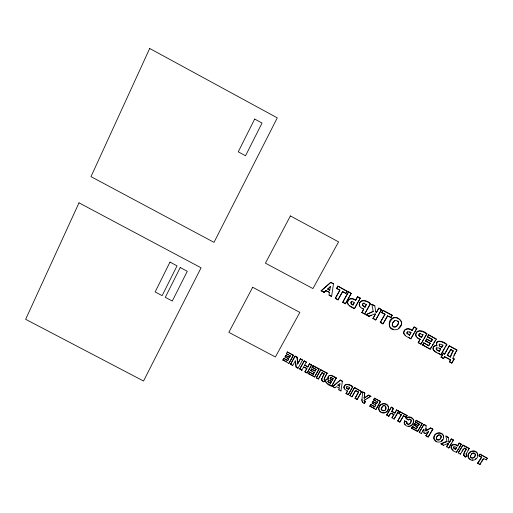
<?xml version="1.0" encoding="UTF-8"?>
<svg xmlns="http://www.w3.org/2000/svg" width="513" height="513" viewBox="0 0 513 513"><rect width="100%" height="100%" fill="white"/><g stroke="black" fill="none" stroke-linecap="round" stroke-linejoin="round"><path stroke-width="0.77" d="M361.986 399.255C360.844 401.275 364.512 405.584 365.294 401.82L364.147 400.506L365.532 399.377M364.967 307.249L366.481 304.247L364.967 307.249L362.39 305.408L362.55 303.843L363.55 303.1L364.275 303.157M364.192 400.518L370.88 396.228L368.712 395.081L364.166 398.223L364.762 392.984L362.665 391.874L361.979 399.608M374.823 305.883L371.861 304.299L374.823 305.883L375.753 311.987L376.51 312.391L378.825 308.031L381.544 309.486L375.683 320.009L372.97 318.56L375.452 314.232L374.702 313.828L369.046 316.463L365.865 314.758L373.214 311.269M433.075 349.154C432.882 347.096 434.998 345.172 437.031 345.89C433.677 338.317 444.482 341.427 446.817 344.441L440.853 354.861C438.378 352.918 432.889 352.258 432.985 348.141C433.228 346.32 435.12 344.896 436.935 345.525M364.166 398.223L364.762 392.984M364.326 403.468L365.301 401.461M343.96 386.949L344.377 389.014L347.481 391.188L346.051 393.683L348.186 394.811L352.752 386.622C350.469 384.404 344.351 382.377 343.928 387.289M361.896 312.635L363.736 309.07L361.896 312.635L364.596 314.084L370.424 303.529C367.417 300.06 358.901 298.483 359.215 305.132M362.665 391.874L364.756 393.33M388.533 407.303C389.553 413.356 379.896 415.459 378.818 409.259C377.748 402.949 387.937 401.217 388.553 407.668M428.688 431.574L425.168 433.588L423.982 432.959L424.065 429.125L421.353 433.536L419.243 432.414L423.911 424.328L426.046 425.457L425.97 430.952L430.67 428.259L432.844 429.407L428.092 437.102L425.899 435.582L428.618 431.183L425.97 435.973M361.684 391.701L354.445 387.514L349.84 395.683L351.995 396.825L355.592 390.63L358.574 392.227L354.983 398.409L357.112 399.537L361.684 391.701L354.445 387.514M403.737 333.181C403.096 328.365 409.278 327.365 412.131 330.289L412.195 330.635C409.579 328.275 404.334 328.147 403.75 332.43M401.442 323.53L401.474 322.401M425.97 430.952L425.963 428.374M358.574 392.227L356.202 390.605M357.112 399.537L361.691 391.355M443.578 437.339L443.61 436.48M451.055 447.849C451.004 444.226 455.602 443.925 457.75 445.989L459.244 443.046L461.36 444.168L456.647 452.209C448.593 451.055 449.811 440.693 457.647 445.579L457.75 445.989M355.656 300.054C353.483 298.463 349.558 297.463 348.115 300.503C345.615 304.773 351.52 307.37 354.477 308.672L360.306 298.111L357.58 296.649L355.637 300.361C353.252 298.412 348.737 297.925 347.731 301.586M328.025 377.004L328.506 379.049L326.973 379.056L325.582 380.588M321.824 378.96C320.574 382.089 326.185 382.884 324.312 379.626L324.396 378.081L327.134 373.047L320.805 369.687L316.252 377.908L318.393 379.043L321.959 372.816L324.145 373.958L322.459 377.087M354.983 398.409L358.587 391.881M433.921 438.429C433.543 433.036 441.52 430.933 443.54 436.082M477.731 455.429L477.622 453.793M355.637 300.361L357.58 296.649M351.995 396.825L355.208 390.977M468.093 456.519C467.882 451.594 474.743 449.125 477.417 453.492M354.477 308.672L351.168 306.575M348.186 394.811L352.752 386.622M346.897 386.424L346.416 388.123L348.449 389.553L349.654 387.148M347.481 391.188L347.506 390.848L346.051 393.683M436.377 344.486C436.967 338.561 444.611 342.87 446.932 344.813M352.982 305.049L354.406 302.529L352.546 301.657L350.911 302.304L351.225 303.991L352.982 305.049L354.073 302.856M351.181 293.526L348.487 291.782L342.697 302.369L345.39 303.811L351.181 293.526L348.487 291.782M342.44 381.159L342.415 381.492L340.247 380.345L332.687 386.61L334.963 387.815L336.393 386.61L339.183 388.085L339.221 387.745L338.888 389.893L340.914 390.964L342.44 381.159L340.279 380.011L332.687 386.61M340.914 390.964L340.946 390.617M339.478 386.206L337.932 385.032L339.478 386.206L340.036 383.448L337.9 385.372M340.247 380.345L340.279 380.011M338.888 389.893L338.926 389.547M398.402 322.408C398.37 325.261 394.664 328.916 392.394 325.595M347.083 291.333L337.875 286.094L336.579 288.55L339.882 290.3L335.31 298.419L338.035 299.881L342.594 291.769L345.865 293.5L347.083 291.333L337.875 286.094M345.39 303.811L351.206 293.231M334.963 387.815L332.732 386.27M345.865 293.5L347.115 291.044M328.506 379.049L328.551 378.716C321.382 379.254 328.166 385.994 331.719 386.097L336.278 377.889C334.386 376.67 328.852 372.906 327.98 377.337M441.193 436.46C441.218 438.891 437.627 441.494 436.294 438.474M331.719 386.097L336.278 377.889M331.898 377.6L330.519 377.433L330.09 378.459L330.417 379.152L332.277 380.236L333.232 378.318M331.501 381.601L328.814 380.466L328.108 380.992L328.012 381.826L330.462 383.41L331.539 381.268L330.077 380.486M364.192 400.166L364.217 401.134L365.294 401.82M330.475 377.76L330.853 377.292M330.462 383.41L331.539 381.268M392.208 324.909C392.272 322.049 395.908 318.426 398.203 321.741M381.236 409.278C385.487 398.691 388.835 415.055 381.262 409.336M328.012 381.826L328.461 380.287M324.78 380.287L324.101 379.639L324.344 378.414L327.134 373.047M338.035 299.881L335.361 298.117L339.927 290.012L337.285 288.614M331.597 296.437L333.514 283.76L330.77 282.285L321.132 290.839L324.03 292.391L325.902 290.505L329.449 292.404L329.019 295.058L331.597 296.437L329.019 295.058M324.261 379.96L324.312 379.626M323.78 382.031L324.825 379.953M324.145 373.958L322.562 372.778M470.479 455.64C469.94 459.821 475.711 458.353 475.48 454.967C474.66 451.325 470.004 454.165 470.543 456.961M316.252 377.908L320.805 369.687M318.393 379.043L322.01 372.496M309.442 371.938L313.315 374.336L309.442 371.938L308.473 373.797L314.578 377.023L319.124 368.802L313.026 365.57L312.058 367.443L316.053 369.546L315.149 371.091L311.551 369.219L311.622 368.898L315.149 371.091M404.206 422.68L404.622 420.807L406.835 421.981L406.7 422.962M333.514 283.76L330.712 282.567L321.132 290.839M314.578 377.023L319.124 368.802M316.053 369.546L316.117 369.225L315.213 370.771M321.766 379.293L321.946 378.331M329.75 290.236L330.507 286.344L327.749 289.165L329.75 290.236L327.807 288.877M313.315 374.336L314.418 372.226L313.379 374.009M329.449 292.404L325.838 290.8M312.058 367.443L313.026 365.57M314.354 372.553L310.711 370.655L311.622 368.898M304.369 367.064L306.883 368.372L304.966 371.938L307.114 373.073L311.647 364.839L309.506 363.704L307.729 367.026L304.658 365.076L307.8 366.712M307.114 373.073L311.647 364.839M307.729 367.026L309.506 363.704M324.03 292.391L325.902 290.505M304.966 371.938L306.883 368.372M306.376 362.043L306.299 362.358L304.228 360.908L306.376 362.043L304.581 365.391M299.765 368.821L301.843 370.283L299.765 368.821L304.228 360.908M302.535 360.011L300.381 358.869L302.535 360.011L298.021 368.263L296.046 367.218L295.398 360.71L292.75 365.474L290.576 364.326L295.084 356.06L297.078 357.119L297.636 363.948L297.078 357.119M359.235 304.35C360.216 298.393 367.532 301.169 370.431 303.837L364.596 314.084M298.021 368.263L296.129 366.898L295.559 361.12M388.514 408.168L387.655 410.304M378.844 408.38C379.235 403.321 386.52 402.141 388.386 406.86M445.149 356.836L450.446 359.664L449.433 361.909L451.761 363.153L454.185 359.19L452.985 358.549L453.345 357.26L456.993 349.892L449.298 345.775L444.63 354.079L449.298 345.775M290.576 364.326L295.084 356.06M292.75 365.474L290.666 364.006M450.401 357.163L451.145 354.374L453.203 350.68L450.401 357.163L447.208 355.137L450.722 349.353M286.28 361.684L282.881 359.889L288.902 363.435L293.417 355.182L287.299 351.937L286.312 353.803L290.32 355.913L289.428 357.471L285.818 355.586L289.518 357.163L290.416 355.605M413.67 421.487L412.773 423.597M406.835 421.981L406.777 423.462C409.342 427.169 413.92 419.147 409.336 418.948M288.902 363.435L293.417 355.182M287.716 360.421L283.76 358.343L287.62 360.735L288.396 359.228M287.299 351.937L293.327 355.483M287.62 360.735L288.646 358.94L284.991 357.035L285.921 355.285M286.312 353.803L288.409 354.554M350.937 301.997L351.251 303.683L353.008 304.741M406.944 332.937L408.079 331.712L410.932 332.777L409.464 335.265L407.027 333.495L406.886 332.591L407.476 331.584M362.313 304.825L363.544 303.407L366.481 304.555M346.352 387.668L347.314 386.584L349.629 387.488L348.449 389.553M436.332 437.563L436.537 437.005M321.888 378.658L324.197 373.637M418.813 335.066L420.064 333.668L422.988 334.816L421.436 337.464L419.313 336.201L418.736 334.713M466.003 453.922L466.272 453.203M404.622 420.807L404.25 423.34M439.166 344.306L439.359 345.653L441.796 347.397L442.911 344.999L441.687 347.025M344.088 386.674C345.505 382.595 350.514 385.366 352.732 386.962M401.134 324.735L398.55 328.467M453.838 355.406L455.518 352.341M297.72 363.634L300.381 358.869M297.636 363.948L300.297 359.177M342.697 302.369L348.462 292.07M338.458 298.899L342.633 291.474L345.243 292.859M299.688 369.142L304.151 361.216M301.843 370.283L303.741 366.737M354.887 307.672L360.306 298.111M282.778 360.197L283.76 358.343M284.991 357.035L285.818 355.586M332.277 380.236L333.187 378.652L330.808 377.619M336.579 288.55L337.83 286.376M372.97 318.56L375.445 313.911L375.452 314.232M376.51 312.391L378.825 308.031M375.683 320.009L381.544 309.486M390.906 317.618L392.118 315.149L382.929 310.224L381.672 312.693L384.962 314.431L380.274 322.465L382.987 323.915L387.655 315.893L390.906 317.618L392.118 315.149M380.274 322.465L384.936 314.11L382.313 312.718M387.623 315.566L382.987 323.915M308.473 373.797L309.371 372.258M310.711 370.655L311.551 369.219M349.84 395.683L354.425 387.86M421.436 337.464L422.911 334.463L422.988 334.816M416.19 336.445C413.574 328.968 423.584 329.84 426.874 333.764L420.955 344.217L418.268 342.787L420.083 339.221L417.537 337.766M418.268 342.787L420.083 339.221M409.464 335.265L410.868 332.43L409.592 331.744M412.131 330.289L414.113 326.928L416.819 328.378L410.907 338.849C408.47 337.169 404.122 336.387 403.686 332.834M412.195 330.635L414.113 326.928M411.24 337.817L414.029 333.097M414.831 331.751L416.819 328.378M420.955 344.217L423.276 339.818M424.071 338.471L426.874 333.764M381.672 312.693L382.929 310.224M380.171 402L375.933 409.496L369.879 406.29L370.803 404.417L374.721 406.841L370.803 404.417M375.933 409.496L380.556 401.352L374.509 398.146L373.579 400.031L377.549 402.115L376.613 403.641L373.041 401.782L373.041 401.429L376.613 403.641M444.489 356.484L443.488 358.734L444.604 356.868L450.561 360.055L449.433 361.909M443.488 358.734L441.052 357.099L443.444 353.124L444.521 353.694M441.161 357.484L443.444 353.124M391.964 417.98L393.888 414.799L390.784 413.183L388.867 416.344L386.712 414.844L391.387 407.091L393.542 408.585L391.74 411.554L394.85 413.17L396.607 409.855L398.729 410.984L394.08 419.102L391.932 417.601L393.862 414.427L391.374 413.132M386.738 415.216L391.387 407.091M430.599 348.167L431.407 346.826M432.215 345.486L433.023 344.146M433.825 342.806L435.037 340.792M423.77 342.806L428.791 345.794L423.77 342.806L422.648 345.127L430.285 349.212L436.351 339.144L428.611 334.694L427.483 337.028L432.491 339.689L431.266 341.664L426.765 339.292L426.675 338.933L431.266 341.664M455.89 351.726L456.621 350.507M389.226 415.338L390.374 413.44M391.74 411.554L393.509 408.22M398.729 410.984L394.08 419.102M440.641 348.763L439.352 351.443L440.641 348.763L439.417 348.103M440.853 354.861L444.79 347.788M445.598 346.448L446.817 344.441M394.85 413.17L396.607 409.855M397.703 421.019L401.384 414.542L397.703 421.019L399.832 422.148L403.5 415.671L406.091 417.383L403.5 415.671M399.832 422.148L403.539 416.049M406.052 417.011L407.033 415.383L399.819 411.561L398.845 413.561L401.423 414.914M406.091 417.383L407.033 415.383M447.323 355.515L450.844 349.725L453.325 351.059M451.761 363.153L454.056 358.799L452.864 358.164L452.985 358.549M373.579 400.031L374.509 398.146M369.879 406.29L370.803 404.783M374.708 406.476L375.785 404.719M374.721 406.841L375.792 405.084L372.175 403.199L373.041 401.429M372.175 403.199L373.041 401.782M376.6 403.282L377.536 401.762L377.549 402.115M412.433 426.457L416.383 428.894L412.433 426.457L411.541 428.342L417.563 431.529L422.244 423.443L416.223 420.25L415.325 422.141L419.268 424.219L418.313 425.732L414.767 423.879L414.709 423.494L418.313 425.732M419.243 432.414L423.911 424.328M422.455 431.253L423.616 429.368M427.483 337.028L428.611 334.694M422.648 345.127L423.853 343.171M428.701 345.429L430.099 343.159L425.546 340.76L426.675 338.933M428.791 345.794L430.099 343.159M417.563 431.529L422.244 423.443M430.195 343.524L425.63 341.119L426.765 339.292M431.176 341.299L432.395 339.33L427.393 336.669M425.899 430.561L430.599 427.868L432.767 429.022L428.092 437.102M436.877 436.377L438.628 434.716M398.845 413.561L399.819 411.561M449.459 441.898L448.869 441.59L449.548 442.302L451.357 438.865L453.473 439.994L448.772 448.041L446.56 446.515L448.593 443.277L448.003 442.963L448.683 443.681L446.656 446.926M449.548 442.302L451.357 438.865M451.478 443.174L448.772 448.041M452.274 441.905L453.473 439.994M415.325 422.141L416.223 420.25M411.541 428.342L412.484 426.842M416.325 428.502L417.415 426.771L413.824 424.892L414.709 423.494M416.383 428.894L417.473 427.156L413.824 424.892M455.55 449.478L456.628 447.195L455.55 449.478L453.954 448.542L453.736 447.272L455.044 446.804L456.73 447.605M457.647 445.579L459.244 443.046M456.948 451.164L458.147 449.253M458.955 447.984L461.36 444.168M413.876 425.277L414.767 423.879M418.255 425.348L419.211 423.841L419.268 424.219M464.643 448.048L466.253 448.888C465.099 451.01 462.303 454.056 464.393 456.423C465.291 458.096 467.555 455.788 466.24 455.121L466.388 453.62L469.228 448.336L463.008 445.04L458.173 452.665L460.385 454.191L464.22 448.176L466.368 449.298L464.547 452.319L463.765 455.422M458.282 453.075L463.008 445.04M468.087 450.138L469.228 448.336M465.676 457.121L466.631 455.018L466.125 454.704L466.24 455.121M461.982 451.107L463.258 449.106M480.662 462.784L479.937 464.534L483.791 458.558L486.324 459.885L487.35 458.289L480.065 454.082L479.142 456.095L481.701 457.436L477.827 463.419L479.937 464.534M481.521 461.456L483.233 458.802M477.827 463.419L477.699 462.995L481.566 457.019L479.014 455.679M479.142 456.095L480.065 454.082M328.205 376.715C330.212 373.605 334.143 377.478 336.239 378.222M471.171 454.242L471.992 453.268M330.519 377.433L330.186 378.472L332.321 379.902M442.687 439.449L441.251 441.071M443.02 345.371L440.596 344.146L439.275 344.678L439.461 346.025L441.796 347.397M436.351 348L436.755 347.525M406.738 423.078C409.861 427.291 413.67 417.05 408.348 419.942L406.091 418.39C408.669 414.536 415.524 418.608 413.452 422.783C412.446 427.56 405.167 427.662 404.212 422.956M406.129 418.768C407.995 415.896 412.587 417.415 413.632 420.237M418.98 334.053L419.422 333.546M382.73 405.988C377.151 411.971 388.277 412.779 385.693 406.213M453.639 446.861L453.96 446.528M412.099 424.552L410.624 425.784M386.982 411.253L385.468 412.433M327.749 289.165L330.449 286.626M475.365 459.129L476.122 458.442M394.612 320.375L392.503 323.19L392.259 325.46M364.172 397.87L368.712 395.081M366.866 398.588L368.206 397.799M369.54 397.011L370.88 396.228M365.865 314.437L369.046 316.136L371.162 315.149M383.128 405.7L383.525 405.526M365.865 314.758L373.22 311.59L371.861 304.299M441.109 443.989L446.97 441.661L446.874 441.263L441.026 443.585L441.109 443.989L443.591 445.303L448.099 443.367M351.328 301.541L351.873 301.317M472.8 452.819C478.161 452.261 473.377 460.918 470.556 456.903M409.849 426.091L408.213 426.123M384.647 412.715L382.948 412.741M419.987 333.315L420.711 333.379M472.031 459.885L472.89 459.962M323.838 381.691L323.293 381.448M465.56 456.705L463.784 455.39M364.326 403.109L363.82 402.917M384.32 405.482L385.064 405.751M439.423 434.678L440.167 434.941M381.255 412.144L382.095 412.51M393.266 329.237L391.239 328.153L389.758 326.569M391.714 411.189L394.824 412.805M303.67 367.051L306.812 368.687M286.914 357.676L288.742 358.632M310.782 370.328L311.994 370.963M372.169 402.84L373.977 403.782M312.122 367.122L315.45 368.873M373.573 399.678L375.554 400.717M415.267 421.763L418.557 423.494M388.925 316.258L390.874 317.291M445.925 435.992L448.324 437.608L445.925 435.992L446.97 441.661M294.994 356.368L296.995 357.426M309.435 364.018L311.583 365.153M312.962 365.884L319.067 369.123M320.747 370.014L327.082 373.368M368.712 395.427L370.88 396.575M374.516 398.498L380.575 401.711M391.413 407.457L393.542 408.585M396.639 410.227L398.768 411.349M399.858 411.926L407.078 415.754M416.28 420.628L422.302 423.821M423.975 424.706L426.117 425.841M451.453 439.269L453.575 440.391M459.347 443.45L461.469 444.572M463.117 445.451L469.344 448.747M480.194 454.499L487.35 458.289M406.091 418.39L408.348 419.942M404.661 421.186L406.88 422.359M455.448 449.067L453.851 448.131L453.486 447.285M305.043 371.617L306.646 372.464M308.544 373.47L314.642 376.696M316.309 377.581L318.451 378.709M327.653 383.583L331.764 385.757M346.076 393.336L348.205 394.459M355.528 398.338L357.125 399.178M369.879 405.93L374.58 408.419M386.712 414.844L388.867 416.344M398.203 420.923L399.8 421.763M411.49 427.951L417.505 431.138M425.899 435.582L427.316 436.332M441.026 443.585L443.591 445.303M477.699 462.995L479.104 463.739M357.567 296.95L360.293 298.412M378.838 308.345L381.563 309.801M382.954 310.545L392.15 315.476M414.183 327.275L416.896 328.724M426.957 334.117C424.174 332.462 418.781 328.705 416.344 332.995C414.299 335.919 417.582 338.67 420.153 339.58M428.701 335.047L436.351 339.144M449.42 346.147L457.121 350.27M451.337 349.68L452.581 350.347M376.497 312.071L375.753 311.987M440.75 349.135L438.031 347.769L436.454 348.372L436.691 349.924L439.352 351.443M362.146 308.223L363.204 308.788M363.73 309.39L360.376 307.274L359.235 304.818M409.406 334.912L406.969 333.149M447.208 355.137L450.279 356.779M443.553 353.502L444.63 354.079M321.202 290.55L324.101 292.096M343.409 302.426L344.755 303.145M361.902 312.314L363.929 313.398M372.964 318.227L375.67 319.676M380.261 322.132L382.288 323.216M408.399 337.182L410.907 338.849M418.198 342.421L420.878 343.851M422.565 344.755L430.285 349.212M435.595 351.726L436.877 352.412M438.166 353.104L440.744 354.477M441.052 357.099L442.796 358.036M449.317 361.518L451.639 362.762M330.507 383.076L328.057 381.492M348.474 389.207L346.442 387.783M439.25 351.065L436.595 349.552L436.127 348.551M421.353 337.112L418.807 335.29M364.974 306.934L362.402 305.1M453.197 450.029L451.1 448.003M349.507 305.607L350.501 306.216M436.249 441.244L433.998 438.827M470.35 459.295L468.459 457.615M434.71 351.187L433.132 349.404M405.584 335.598L403.872 333.565M379.838 411.093L380.492 411.663M322.53 380.979L322.01 380.357M404.757 424.123L405.238 424.636M362.787 402.23L361.954 400.499M326.371 382.704L325.518 380.761M440.789 435.402C442.616 437.73 438.615 442.283 436.505 439.231C435.537 436.659 439.712 433.107 441.238 436.448M397.87 321.016L398.389 322.202M328.551 378.716L327.999 377.613M344.403 388.668L343.947 387.546M348.16 304.273L347.564 302.811M359.421 305.562L359.805 306.274M379.325 410.438L378.806 408.893M401.307 321.696C392.926 307.871 381.383 332.866 397.594 329.449C410.746 320.465 387.866 310.134 389.316 325.62M468.125 456.891C469.741 462.938 479.213 460.026 477.75 454.21C476 447.964 466.189 451.35 468.241 457.314M392.221 325.12C393.676 329.942 399.46 325.377 398.345 321.869M454.056 358.799L454.185 359.19M486.183 459.462L486.324 459.885M481.566 457.019L481.701 457.436M450.446 359.664L450.561 360.055M439.494 343.883L439.596 344.249M466.631 455.018L466.747 455.435M436.197 349.064L436.294 349.436M432.395 339.33L432.491 339.689M460.276 453.774L460.385 454.191M456.544 451.799L456.647 452.209M425.546 340.76L425.63 341.119M432.767 429.022L432.844 429.407M430.599 427.868L430.67 428.259M410.868 332.43L410.932 332.777M425.104 433.196L425.168 433.588M423.918 432.568L423.982 432.959M421.295 433.145L421.353 433.536M448.234 437.211L448.958 441.988M321.798 379.498L321.863 379.96M393.862 414.427L393.888 414.799M384.936 314.11L384.962 314.431M369.046 316.136L369.046 316.463M443.7 436.877C444.207 442.956 434.402 444.284 433.844 438.031C433.331 431.927 443.078 430.683 443.7 436.877M78.996 202.834L25.65 319.31L143.531 381.018L201.07 267.805L78.996 202.834M149.693 48.466L90.993 176.639L214.004 242.36L277.276 117.862L149.693 48.466M169.983 262.092L155.144 291.942L162.14 295.648L177.043 265.843L169.983 262.092M180.236 267.542L165.308 297.322L172.297 301.022L187.29 271.287L180.236 267.542M254.672 119.048L238.25 151.816L245.541 155.76L262.04 123.049L254.672 119.048M252.685 287.28L228.849 332.353L275.378 356.977L299.849 312.404L252.685 287.28M290.403 215.941L265.433 263.169L312.936 288.569L338.574 241.873L290.403 215.941"/></g></svg>
